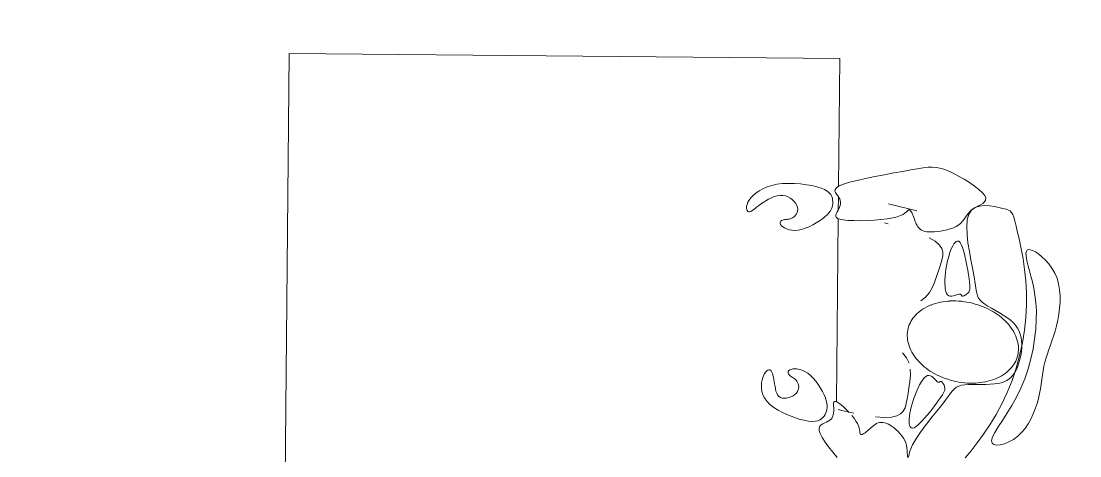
# Model space of a CAD drawing. Header units: inches. Extents: x -17070 to 527, y 504 to 2398.
# Drawn here: x -10483.156 to -10481.162, y 523.53 to 524.348 of the extents above; entities that cross this region are included whole.
import ezdxf

# ---------------------------------------------------------------- set-up
doc = ezdxf.new("R2010")
doc.units = ezdxf.units.IN
doc.linetypes.add('0', pattern=[0])
for name, color, linetype, lineweight in [('furniture', 42, 'Continuous', 9), ('muebles', 31, 'Continuous', 9), ('wall', 7, 'Continuous', 30)]:
    doc.layers.add(name, color=color, linetype=linetype, lineweight=lineweight)

# ---------------------------------------------------------------- blocks, each defined once
blk = doc.blocks.new('ot 1')
at = {"layer": 'muebles', "color": 0, "linetype": '0'}
for p, q in [((93.3291, -567.0406), (93.3391, -567.038)), ((93.3391, -567.038), (93.3497, -567.0357)), ((93.3497, -567.0357), (93.3608, -567.0338)), ((93.3608, -567.0338), (93.3723, -567.0324)), ((93.3723, -567.0324), (93.3839, -567.0317)), ((93.3839, -567.0317), (93.3955, -567.0318)), ((93.3955, -567.0318), (93.407, -567.0327)), ((93.407, -567.0327), (93.418, -567.0347)), ((93.418, -567.0347), (93.4286, -567.0378)), ((93.4286, -567.0378), (93.4384, -567.0422)), ((93.2707, -567.0591), (93.2786, -567.057)), ((93.2786, -567.057), (93.2864, -567.0546)), ((93.2864, -567.0546), (93.2944, -567.0519)), ((93.2944, -567.0519), (93.3025, -567.0491)), ((93.3025, -567.0491), (93.3109, -567.0462)), ((93.3109, -567.0462), (93.3198, -567.0434)), ((93.3198, -567.0434), (93.3291, -567.0406)), ((93.4384, -567.0422), (93.4473, -567.0475)), ((93.4473, -567.0475), (93.4555, -567.0536)), ((93.4555, -567.0536), (93.4626, -567.06)), ((93.1728, -567.0801), (93.1826, -567.0764)), ((93.1826, -567.0764), (93.1923, -567.0733)), ((93.1923, -567.0733), (93.202, -567.0708)), ((93.202, -567.0708), (93.2114, -567.0687)), ((93.2114, -567.0687), (93.2205, -567.0671)), ((93.2205, -567.0671), (93.2293, -567.0657)), ((93.2293, -567.0657), (93.238, -567.0645)), ((93.238, -567.0645), (93.2464, -567.0634)), ((93.2464, -567.0634), (93.2547, -567.0622)), ((93.2547, -567.0622), (93.2627, -567.0608)), ((93.2627, -567.0608), (93.2707, -567.0591)), ((93.3324, -567.077), (93.314, -567.0789)), ((93.35, -567.0761), (93.3324, -567.077)), ((93.3667, -567.0762), (93.35, -567.0761)), ((93.3822, -567.0772), (93.3667, -567.0762)), ((93.3964, -567.079), (93.3822, -567.0772)), ((93.4626, -567.06), (93.4688, -567.0666)), ((93.4688, -567.0666), (93.4739, -567.0731)), ((93.4739, -567.0731), (93.4778, -567.0791)), ((93.1376, -567.1017), (93.1455, -567.0952)), ((93.1455, -567.0952), (93.1541, -567.0895)), ((93.1541, -567.0895), (93.1633, -567.0844)), ((93.1633, -567.0844), (93.1728, -567.0801)), ((93.239, -567.0967), (93.2211, -567.1039)), ((93.2575, -567.0907), (93.239, -567.0967)), ((93.2763, -567.0857), (93.2575, -567.0907)), ((93.2953, -567.0818), (93.2763, -567.0857)), ((93.314, -567.0789), (93.2953, -567.0818)), ((93.3302, -567.0981), (93.3542, -567.0957)), ((93.3542, -567.0957), (93.3778, -567.0947)), ((93.3778, -567.0947), (93.401, -567.0951)), ((93.4095, -567.0813), (93.3964, -567.079)), ((93.401, -567.0951), (93.4233, -567.0967)), ((93.4214, -567.084), (93.4095, -567.0813)), ((93.4323, -567.0869), (93.4214, -567.084)), ((93.4233, -567.0967), (93.4447, -567.0991)), ((93.442, -567.0897), (93.4323, -567.0869)), ((93.4507, -567.0922), (93.442, -567.0897)), ((93.4583, -567.0943), (93.4507, -567.0922)), ((93.465, -567.0958), (93.4583, -567.0943)), ((93.4706, -567.0966), (93.465, -567.0958)), ((93.4751, -567.0967), (93.4706, -567.0966)), ((93.4786, -567.096), (93.4751, -567.0967)), ((93.4778, -567.0791), (93.4804, -567.0843)), ((93.4808, -567.0944), (93.4786, -567.096)), ((93.4804, -567.0843), (93.4818, -567.0887)), ((93.4819, -567.092), (93.4808, -567.0944)), ((93.4818, -567.0887), (93.4819, -567.092)), ((93.1197, -567.1256), (93.1246, -567.1171)), ((93.1246, -567.1171), (93.1306, -567.109)), ((93.1306, -567.109), (93.1376, -567.1017)), ((93.2041, -567.1121), (93.1881, -567.1209)), ((93.2211, -567.1039), (93.2041, -567.1121)), ((93.2355, -567.1208), (93.2586, -567.1133)), ((93.2508, -567.1157), (93.246, -567.1188)), ((93.2563, -567.1128), (93.2508, -567.1157)), ((93.2623, -567.1103), (93.2563, -567.1128)), ((93.2586, -567.1133), (93.2823, -567.107)), ((93.2688, -567.108), (93.2623, -567.1103)), ((93.2756, -567.1062), (93.2688, -567.108)), ((93.2827, -567.1047), (93.2756, -567.1062)), ((93.2823, -567.107), (93.3062, -567.1019)), ((93.2898, -567.1037), (93.2827, -567.1047)), ((93.2968, -567.1031), (93.2898, -567.1037)), ((93.3037, -567.103), (93.2968, -567.1031)), ((93.3103, -567.1034), (93.3037, -567.103)), ((93.3062, -567.1019), (93.3302, -567.0981)), ((93.3166, -567.1044), (93.3103, -567.1034)), ((93.3227, -567.106), (93.3166, -567.1044)), ((93.3285, -567.1083), (93.3227, -567.106)), ((93.334, -567.1113), (93.3285, -567.1083)), ((93.3393, -567.115), (93.334, -567.1113)), ((93.3444, -567.1196), (93.3393, -567.115)), ((93.4447, -567.0991), (93.4647, -567.1022)), ((93.4647, -567.1022), (93.4831, -567.1057)), ((93.4831, -567.1057), (93.4997, -567.1093)), ((93.4997, -567.1093), (93.5141, -567.1128)), ((93.5141, -567.1128), (93.5261, -567.1158)), ((93.5261, -567.1158), (93.5356, -567.1183)), ((93.1141, -567.1419), (93.1162, -567.134)), ((93.1162, -567.134), (93.1197, -567.1256)), ((93.1734, -567.1298), (93.1599, -567.1383)), ((93.1881, -567.1209), (93.1734, -567.1298)), ((93.1915, -567.1393), (93.213, -567.1295)), ((93.213, -567.1295), (93.2355, -567.1208)), ((93.2329, -567.1354), (93.231, -567.1409)), ((93.2353, -567.1306), (93.2329, -567.1354)), ((93.2383, -567.1262), (93.2353, -567.1306)), ((93.2418, -567.1223), (93.2383, -567.1262)), ((93.246, -567.1188), (93.2418, -567.1223)), ((93.3493, -567.1251), (93.3444, -567.1196)), ((93.354, -567.1315), (93.3493, -567.1251)), ((93.3584, -567.1385), (93.354, -567.1315)), ((93.5356, -567.1183), (93.5427, -567.1203)), ((93.5427, -567.1203), (93.548, -567.1223)), ((93.548, -567.1223), (93.5517, -567.1244)), ((93.5517, -567.1244), (93.5543, -567.1271)), ((93.5543, -567.1271), (93.5561, -567.1305)), ((93.5561, -567.1305), (93.5575, -567.1351)), ((93.5575, -567.1351), (93.559, -567.141)), ((93.1135, -567.1487), (93.1141, -567.1419)), ((93.1145, -567.154), (93.1135, -567.1487)), ((93.1174, -567.1573), (93.1145, -567.154)), ((93.1221, -567.1582), (93.1174, -567.1573)), ((93.1289, -567.1563), (93.1221, -567.1582)), ((93.1375, -567.152), (93.1289, -567.1563)), ((93.1479, -567.1459), (93.1375, -567.152)), ((93.1599, -567.1383), (93.1479, -567.1459)), ((93.1518, -567.1616), (93.171, -567.1501)), ((93.171, -567.1501), (93.1915, -567.1393)), ((93.2286, -567.154), (93.228, -567.1616)), ((93.2296, -567.1471), (93.2286, -567.154)), ((93.231, -567.1409), (93.2296, -567.1471)), ((93.3628, -567.1458), (93.3584, -567.1385)), ((93.3669, -567.1533), (93.3628, -567.1458)), ((93.3709, -567.1606), (93.3669, -567.1533)), ((93.559, -567.141), (93.5607, -567.1484)), ((93.5607, -567.1484), (93.5624, -567.157)), ((93.5624, -567.157), (93.5636, -567.1663)), ((93.1174, -567.1852), (93.1339, -567.1734)), ((93.1339, -567.1734), (93.1518, -567.1616)), ((93.2277, -567.1697), (93.2275, -567.1781)), ((93.228, -567.1616), (93.2277, -567.1697)), ((93.3748, -567.1674), (93.3709, -567.1606)), ((93.3785, -567.1735), (93.3748, -567.1674)), ((93.3822, -567.1785), (93.3785, -567.1735)), ((93.5639, -567.1757), (93.5629, -567.1848)), ((93.5636, -567.1663), (93.5639, -567.1757)), ((93.5681, -567.1791), (93.5711, -567.1757)), ((93.5711, -567.1757), (93.5744, -567.1736)), ((93.5744, -567.1736), (93.5783, -567.1733)), ((93.5783, -567.1733), (93.5829, -567.1753)), ((93.5829, -567.1753), (93.5882, -567.1798)), ((93.0894, -567.2074), (93.1026, -567.1967)), ((93.1026, -567.1967), (93.1174, -567.1852)), ((93.2273, -567.1949), (93.227, -567.2027)), ((93.2274, -567.1866), (93.2273, -567.1949)), ((93.2275, -567.1781), (93.2274, -567.1866)), ((93.3858, -567.1823), (93.3822, -567.1785)), ((93.3895, -567.1851), (93.3858, -567.1823)), ((93.3938, -567.1872), (93.3895, -567.1851)), ((93.3989, -567.1887), (93.3938, -567.1872)), ((93.405, -567.1899), (93.3989, -567.1887)), ((93.4126, -567.1911), (93.405, -567.1899)), ((93.4218, -567.1926), (93.4126, -567.1911)), ((93.433, -567.1946), (93.4218, -567.1926)), ((93.4464, -567.1973), (93.433, -567.1946)), ((93.4613, -567.2004), (93.4464, -567.1973)), ((93.5601, -567.193), (93.5551, -567.1999)), ((93.557, -567.198), (93.56, -567.1934)), ((93.56, -567.1934), (93.5627, -567.1884)), ((93.5629, -567.1848), (93.5601, -567.193)), ((93.5627, -567.1884), (93.5654, -567.1835)), ((93.5654, -567.1835), (93.5681, -567.1791)), ((93.5882, -567.1798), (93.5942, -567.1865)), ((93.5942, -567.1865), (93.6005, -567.1948)), ((93.6005, -567.1948), (93.6069, -567.2043)), ((93.2255, -567.216), (93.224, -567.221)), ((93.2264, -567.2098), (93.2255, -567.216)), ((93.227, -567.2027), (93.2264, -567.2098)), ((93.3933, -567.2149), (93.3936, -567.2137)), ((93.3934, -567.2159), (93.3933, -567.2149)), ((93.3937, -567.2166), (93.3934, -567.2159)), ((93.3936, -567.2137), (93.3941, -567.2123)), ((93.3943, -567.2171), (93.3937, -567.2166)), ((93.3941, -567.2123), (93.3949, -567.2108)), ((93.395, -567.2175), (93.3943, -567.2171)), ((93.3949, -567.2108), (93.3959, -567.2093)), ((93.3959, -567.2093), (93.3971, -567.2077)), ((93.3971, -567.2077), (93.3983, -567.2063)), ((93.3983, -567.2063), (93.3997, -567.205)), ((93.3997, -567.205), (93.4011, -567.2038)), ((93.4011, -567.2038), (93.4028, -567.203)), ((93.4028, -567.203), (93.4048, -567.2023)), ((93.4048, -567.2023), (93.4074, -567.2019)), ((93.4074, -567.2019), (93.4106, -567.2018)), ((93.4106, -567.2018), (93.4147, -567.202)), ((93.4147, -567.202), (93.4199, -567.2025)), ((93.4199, -567.2025), (93.4262, -567.2033)), ((93.4262, -567.2033), (93.4337, -567.2045)), ((93.4337, -567.2045), (93.4422, -567.2059)), ((93.4422, -567.2059), (93.4512, -567.2077)), ((93.4512, -567.2077), (93.4604, -567.2096)), ((93.4604, -567.2096), (93.4693, -567.2117)), ((93.4772, -567.2034), (93.4613, -567.2004)), ((93.4693, -567.2117), (93.4775, -567.2139)), ((93.4934, -567.2061), (93.4772, -567.2034)), ((93.4775, -567.2139), (93.4846, -567.2163)), ((93.4846, -567.2163), (93.4903, -567.2187)), ((93.5092, -567.208), (93.4934, -567.2061)), ((93.5239, -567.2087), (93.5092, -567.208)), ((93.5369, -567.2078), (93.5239, -567.2087)), ((93.5307, -567.22), (93.5343, -567.2167)), ((93.5343, -567.2167), (93.5382, -567.2137)), ((93.5474, -567.205), (93.5369, -567.2078)), ((93.5382, -567.2137), (93.5421, -567.211)), ((93.5421, -567.211), (93.5461, -567.2082)), ((93.5461, -567.2082), (93.55, -567.2053)), ((93.5551, -567.1999), (93.5474, -567.205)), ((93.55, -567.2053), (93.5536, -567.2019)), ((93.5536, -567.2019), (93.557, -567.198)), ((93.6069, -567.2043), (93.6131, -567.2146)), ((93.6131, -567.2146), (93.619, -567.225)), ((93.2103, -567.2364), (93.2041, -567.241)), ((93.2152, -567.2326), (93.2103, -567.2364)), ((93.219, -567.2289), (93.2152, -567.2326)), ((93.2219, -567.2252), (93.219, -567.2289)), ((93.224, -567.221), (93.2219, -567.2252)), ((93.3931, -567.2386), (93.3932, -567.2356)), ((93.3932, -567.2356), (93.3937, -567.2326)), ((93.3937, -567.2326), (93.3946, -567.2296)), ((93.3946, -567.2296), (93.3956, -567.2267)), ((93.3958, -567.218), (93.395, -567.2175)), ((93.3956, -567.2267), (93.3965, -567.2242)), ((93.3965, -567.2185), (93.3958, -567.218)), ((93.397, -567.2193), (93.3965, -567.2185)), ((93.3965, -567.2242), (93.3971, -567.2221)), ((93.3972, -567.2205), (93.397, -567.2193)), ((93.3971, -567.2221), (93.3972, -567.2205)), ((93.4834, -567.2368), (93.4786, -567.2387)), ((93.4877, -567.2348), (93.4834, -567.2368)), ((93.4914, -567.2326), (93.4877, -567.2348)), ((93.4903, -567.2187), (93.4941, -567.221)), ((93.4943, -567.2304), (93.4914, -567.2326)), ((93.4941, -567.221), (93.4963, -567.2234)), ((93.4962, -567.2281), (93.4943, -567.2304)), ((93.4969, -567.2258), (93.4962, -567.2281)), ((93.4963, -567.2234), (93.4969, -567.2258)), ((93.5196, -567.2396), (93.5218, -567.2339)), ((93.5218, -567.2339), (93.5244, -567.2286)), ((93.5244, -567.2286), (93.5273, -567.2239)), ((93.5273, -567.2239), (93.5307, -567.22)), ((93.619, -567.225), (93.6242, -567.2352)), ((93.6242, -567.2352), (93.6285, -567.2445)), ((93.1874, -567.2533), (93.1767, -567.2618)), ((93.1965, -567.2465), (93.1874, -567.2533)), ((93.2041, -567.241), (93.1965, -567.2465)), ((93.2027, -567.2544), (93.1975, -567.258)), ((93.2071, -567.2516), (93.2027, -567.2544)), ((93.2107, -567.2496), (93.2071, -567.2516)), ((93.2136, -567.2482), (93.2107, -567.2496)), ((93.2161, -567.2474), (93.2136, -567.2482)), ((93.2182, -567.2471), (93.2161, -567.2474)), ((93.22, -567.2471), (93.2182, -567.2471)), ((93.2218, -567.2475), (93.22, -567.2471)), ((93.2236, -567.248), (93.2218, -567.2475)), ((93.2254, -567.2487), (93.2236, -567.248)), ((93.2271, -567.2496), (93.2254, -567.2487)), ((93.2287, -567.2505), (93.2271, -567.2496)), ((93.2301, -567.2515), (93.2287, -567.2505)), ((93.2312, -567.2525), (93.2301, -567.2515)), ((93.2308, -567.2581), (93.2312, -567.2573)), ((93.232, -567.2535), (93.2312, -567.2525)), ((93.2312, -567.2573), (93.2317, -567.2566)), ((93.2317, -567.2566), (93.2321, -567.2559)), ((93.2324, -567.2544), (93.232, -567.2535)), ((93.2321, -567.2559), (93.2324, -567.2551)), ((93.2324, -567.2551), (93.2324, -567.2544)), ((93.3939, -567.2413), (93.3931, -567.2386)), ((93.3955, -567.2437), (93.3939, -567.2413)), ((93.3982, -567.2455), (93.3955, -567.2437)), ((93.402, -567.247), (93.3982, -567.2455)), ((93.4065, -567.248), (93.402, -567.247)), ((93.4118, -567.2486), (93.4065, -567.248)), ((93.4176, -567.2489), (93.4118, -567.2486)), ((93.4238, -567.2488), (93.4176, -567.2489)), ((93.4303, -567.2485), (93.4238, -567.2488)), ((93.4368, -567.2479), (93.4303, -567.2485)), ((93.4433, -567.2471), (93.4368, -567.2479)), ((93.4498, -567.2462), (93.4433, -567.2471)), ((93.456, -567.245), (93.4498, -567.2462)), ((93.4518, -567.2576), (93.4605, -567.2549)), ((93.4621, -567.2436), (93.456, -567.245)), ((93.4605, -567.2549), (93.4685, -567.2533)), ((93.4679, -567.2421), (93.4621, -567.2436)), ((93.4734, -567.2405), (93.4679, -567.2421)), ((93.4685, -567.2533), (93.4759, -567.2533)), ((93.4786, -567.2387), (93.4734, -567.2405)), ((93.4759, -567.2533), (93.4828, -567.2554)), ((93.4828, -567.2554), (93.4895, -567.2601)), ((93.515, -567.258), (93.5162, -567.2519)), ((93.5162, -567.2519), (93.5177, -567.2457)), ((93.5177, -567.2457), (93.5196, -567.2396)), ((93.6285, -567.2445), (93.6317, -567.2528)), ((93.6317, -567.2528), (93.6339, -567.2602)), ((93.1648, -567.2713), (93.152, -567.2812)), ((93.1767, -567.2618), (93.1648, -567.2713)), ((93.1771, -567.2732), (93.1698, -567.279)), ((93.1843, -567.2676), (93.1771, -567.2732)), ((93.1913, -567.2624), (93.1843, -567.2676)), ((93.1975, -567.258), (93.1913, -567.2624)), ((93.2307, -567.2591), (93.2308, -567.2581)), ((93.231, -567.2602), (93.2307, -567.2591)), ((93.2319, -567.2615), (93.231, -567.2602)), ((93.2334, -567.2632), (93.2319, -567.2615)), ((93.2354, -567.265), (93.2334, -567.2632)), ((93.2375, -567.2671), (93.2354, -567.265)), ((93.2397, -567.2694), (93.2375, -567.2671)), ((93.2415, -567.2719), (93.2397, -567.2694)), ((93.2429, -567.2745), (93.2415, -567.2719)), ((93.2435, -567.2772), (93.2429, -567.2745)), ((93.2431, -567.2801), (93.2435, -567.2772)), ((93.3995, -567.278), (93.4097, -567.2724)), ((93.4097, -567.2724), (93.4206, -567.2679)), ((93.4206, -567.2679), (93.4316, -567.2642)), ((93.4316, -567.2642), (93.4421, -567.2608)), ((93.4421, -567.2608), (93.4518, -567.2576)), ((93.4895, -567.2601), (93.496, -567.2679)), ((93.496, -567.2679), (93.5025, -567.2793)), ((93.5134, -567.2748), (93.5136, -567.2696)), ((93.5135, -567.2794), (93.5134, -567.2748)), ((93.5136, -567.2696), (93.5142, -567.264)), ((93.5142, -567.264), (93.515, -567.258)), ((93.6339, -567.2602), (93.6351, -567.2674)), ((93.6354, -567.2747), (93.635, -567.2826)), ((93.6351, -567.2674), (93.6354, -567.2747)), ((93.1388, -567.2909), (93.1255, -567.2997)), ((93.152, -567.2812), (93.1388, -567.2909)), ((93.1512, -567.2959), (93.1472, -567.3006)), ((93.1565, -567.2906), (93.1512, -567.2959)), ((93.1628, -567.2849), (93.1565, -567.2906)), ((93.1698, -567.279), (93.1628, -567.2849)), ((93.2201, -567.2975), (93.2257, -567.2947)), ((93.2257, -567.2947), (93.2308, -567.2919)), ((93.2308, -567.2919), (93.2352, -567.2889)), ((93.2352, -567.2889), (93.2388, -567.286)), ((93.2388, -567.286), (93.2415, -567.283)), ((93.2415, -567.283), (93.2431, -567.2801)), ((93.3837, -567.294), (93.3907, -567.2851)), ((93.3907, -567.2851), (93.3995, -567.278)), ((93.5138, -567.2836), (93.5135, -567.2794)), ((93.5145, -567.2874), (93.5138, -567.2836)), ((93.5155, -567.2907), (93.5145, -567.2874)), ((93.5169, -567.2937), (93.5155, -567.2907)), ((93.5185, -567.2963), (93.5169, -567.2937)), ((93.5206, -567.2986), (93.5185, -567.2963)), ((93.6338, -567.2916), (93.632, -567.3023)), ((93.635, -567.2826), (93.6338, -567.2916)), ((93.0927, -567.3164), (93.0879, -567.3156)), ((93.1008, -567.312), (93.0901, -567.3143)), ((93.0974, -567.317), (93.0927, -567.3164)), ((93.1021, -567.3173), (93.0974, -567.317)), ((93.1127, -567.307), (93.1008, -567.312)), ((93.1255, -567.2997), (93.1127, -567.307)), ((93.1449, -567.3045), (93.144, -567.3076)), ((93.144, -567.3076), (93.1446, -567.31)), ((93.1446, -567.31), (93.1463, -567.3118)), ((93.1472, -567.3006), (93.1449, -567.3045)), ((93.1463, -567.3118), (93.149, -567.3129)), ((93.149, -567.3129), (93.1525, -567.3136)), ((93.1525, -567.3136), (93.1568, -567.3138)), ((93.1568, -567.3138), (93.1616, -567.3137)), ((93.1616, -567.3137), (93.1667, -567.3132)), ((93.1667, -567.3132), (93.1721, -567.3125)), ((93.1721, -567.3125), (93.1778, -567.3115)), ((93.1778, -567.3115), (93.1837, -567.3102)), ((93.1837, -567.3102), (93.1897, -567.3086)), ((93.1897, -567.3086), (93.1958, -567.3068)), ((93.1958, -567.3068), (93.202, -567.3048)), ((93.2092, -567.3164), (93.1992, -567.3179)), ((93.202, -567.3048), (93.2081, -567.3026)), ((93.2081, -567.3026), (93.2142, -567.3001)), ((93.2201, -567.3147), (93.2092, -567.3164)), ((93.2142, -567.3001), (93.2201, -567.2975)), ((93.2317, -567.3131), (93.2201, -567.3147)), ((93.2434, -567.3122), (93.2317, -567.3131)), ((93.255, -567.3126), (93.2434, -567.3122)), ((93.2764, -567.3196), (93.2661, -567.3149)), ((93.5229, -567.3006), (93.5206, -567.2986)), ((93.5255, -567.3023), (93.5229, -567.3006)), ((93.5284, -567.3038), (93.5255, -567.3023)), ((93.5314, -567.3051), (93.5284, -567.3038)), ((93.5344, -567.3063), (93.5314, -567.3051)), ((93.5375, -567.3075), (93.5344, -567.3063)), ((93.5405, -567.3086), (93.5375, -567.3075)), ((93.5433, -567.3096), (93.5405, -567.3086)), ((93.546, -567.3108), (93.5433, -567.3096)), ((93.5484, -567.3119), (93.546, -567.3108)), ((93.5505, -567.3131), (93.5484, -567.3119)), ((93.5523, -567.3143), (93.5505, -567.3131)), ((93.5536, -567.3154), (93.5523, -567.3143)), ((93.5529, -567.3029), (93.5657, -567.3564)), ((93.5545, -567.3166), (93.5536, -567.3154)), ((93.5548, -567.3177), (93.5545, -567.3166)), ((93.6297, -567.3149), (93.6269, -567.3299)), ((93.632, -567.3023), (93.6297, -567.3149)), ((93.1068, -567.3178), (93.1021, -567.3173)), ((93.1114, -567.3186), (93.1068, -567.3178)), ((93.116, -567.3199), (93.1114, -567.3186)), ((93.1206, -567.3217), (93.116, -567.3199)), ((93.125, -567.3242), (93.1206, -567.3217)), ((93.1293, -567.3271), (93.125, -567.3242)), ((93.1334, -567.3304), (93.1293, -567.3271)), ((93.1372, -567.334), (93.1334, -567.3304)), ((93.1408, -567.3378), (93.1372, -567.334)), ((93.1705, -567.33), (93.1666, -567.3372)), ((93.1757, -567.325), (93.1705, -567.33)), ((93.1823, -567.3217), (93.1757, -567.325)), ((93.1902, -567.3195), (93.1823, -567.3217)), ((93.1992, -567.3179), (93.1902, -567.3195)), ((93.2854, -567.3274), (93.2764, -567.3196)), ((93.5413, -567.3401), (93.5436, -567.3336)), ((93.5436, -567.3336), (93.5459, -567.3288)), ((93.5459, -567.3288), (93.5482, -567.3253)), ((93.5482, -567.3253), (93.5503, -567.3228)), ((93.5503, -567.3228), (93.5522, -567.321)), ((93.5522, -567.321), (93.5536, -567.3198)), ((93.5536, -567.3198), (93.5545, -567.3188)), ((93.5545, -567.3188), (93.5548, -567.3177)), ((93.6269, -567.3299), (93.6238, -567.3467)), ((93.144, -567.3417), (93.1408, -567.3378)), ((93.1468, -567.3455), (93.144, -567.3417)), ((93.1491, -567.3492), (93.1468, -567.3455)), ((93.151, -567.3529), (93.1491, -567.3492)), ((93.1525, -567.3564), (93.151, -567.3529)), ((93.1535, -567.3598), (93.1525, -567.3564)), ((93.1644, -567.3471), (93.1637, -567.3603)), ((93.1666, -567.3372), (93.1644, -567.3471)), ((93.5281, -567.3569), (93.5296, -567.3637)), ((93.5373, -567.3586), (93.5392, -567.3483)), ((93.5392, -567.3483), (93.5413, -567.3401)), ((93.6238, -567.3467), (93.6203, -567.3645)), ((93.1504, -567.3778), (93.152, -567.3751)), ((93.152, -567.3751), (93.1532, -567.3723)), ((93.1532, -567.3723), (93.1539, -567.3693)), ((93.1541, -567.3631), (93.1535, -567.3598)), ((93.1539, -567.3693), (93.1542, -567.3663)), ((93.1542, -567.3663), (93.1541, -567.3631)), ((93.1637, -567.3603), (93.1648, -567.377)), ((93.5347, -567.3832), (93.5358, -567.3704)), ((93.5358, -567.3704), (93.5373, -567.3586)), ((93.6203, -567.3645), (93.6167, -567.3825)), ((93.133, -567.3987), (93.1343, -567.3967)), ((93.1343, -567.3967), (93.136, -567.3946)), ((93.136, -567.3946), (93.1378, -567.3924)), ((93.1378, -567.3924), (93.1399, -567.3901)), ((93.1399, -567.3901), (93.1421, -567.3878)), ((93.1421, -567.3878), (93.1443, -567.3854)), ((93.1443, -567.3854), (93.1465, -567.383)), ((93.1465, -567.383), (93.1485, -567.3804)), ((93.1485, -567.3804), (93.1504, -567.3778)), ((93.5334, -567.4094), (93.5339, -567.3964)), ((93.5339, -567.3964), (93.5347, -567.3832)), ((93.6167, -567.3825), (93.613, -567.4)), ((93.1311, -567.4036), (93.1313, -567.4022)), ((93.1313, -567.4048), (93.1311, -567.4036)), ((93.1313, -567.4022), (93.132, -567.4006)), ((93.132, -567.4056), (93.1313, -567.4048)), ((93.132, -567.4006), (93.133, -567.3987)), ((93.1333, -567.4061), (93.132, -567.4056)), ((93.1351, -567.4064), (93.1333, -567.4061)), ((93.1374, -567.4067), (93.1351, -567.4064)), ((93.1402, -567.4072), (93.1374, -567.4067)), ((93.1436, -567.4079), (93.1402, -567.4072)), ((93.1474, -567.4092), (93.1436, -567.4079)), ((93.1517, -567.4111), (93.1474, -567.4092)), ((93.1564, -567.4139), (93.1517, -567.4111)), ((93.1616, -567.4176), (93.1564, -567.4139)), ((93.5334, -567.4216), (93.5334, -567.4094)), ((93.6092, -567.4162), (93.6054, -567.4304)), ((93.613, -567.4), (93.6092, -567.4162)), ((93.1669, -567.422), (93.1616, -567.4176)), ((93.1712, -567.4182), (93.176, -567.441)), ((93.1775, -567.4321), (93.1723, -567.4269)), ((93.1823, -567.4373), (93.1775, -567.4321)), ((93.5337, -567.4325), (93.5334, -567.4216)), ((93.5345, -567.4413), (93.5337, -567.4325)), ((93.6054, -567.4304), (93.6018, -567.4418)), ((93.0875, -567.4489), (93.0973, -567.4572)), ((93.1679, -567.4569), (93.171, -567.4563)), ((93.171, -567.4563), (93.1743, -567.456)), ((93.1743, -567.456), (93.1776, -567.4559)), ((93.176, -567.441), (93.1777, -567.4478)), ((93.1776, -567.4559), (93.181, -567.4561)), ((93.181, -567.4561), (93.1843, -567.4563)), ((93.1864, -567.4422), (93.1823, -567.4373)), ((93.1843, -567.4563), (93.1872, -567.4564)), ((93.1897, -567.4465), (93.1864, -567.4422)), ((93.1872, -567.4564), (93.1897, -567.4563)), ((93.1919, -567.4502), (93.1897, -567.4465)), ((93.1897, -567.4563), (93.1916, -567.4557)), ((93.1916, -567.4557), (93.1928, -567.4546)), ((93.1929, -567.4528), (93.1919, -567.4502)), ((93.1928, -567.4546), (93.1929, -567.4528)), ((93.5357, -567.4478), (93.5345, -567.4413)), ((93.5374, -567.4521), (93.5357, -567.4478)), ((93.5393, -567.4546), (93.5374, -567.4521)), ((93.5416, -567.4556), (93.5393, -567.4546)), ((93.5441, -567.4554), (93.5416, -567.4556)), ((93.5468, -567.4543), (93.5441, -567.4554)), ((93.5496, -567.4528), (93.5468, -567.4543)), ((93.5525, -567.4512), (93.5496, -567.4528)), ((93.5555, -567.4497), (93.5525, -567.4512)), ((93.5586, -567.4485), (93.5555, -567.4497)), ((93.5616, -567.4476), (93.5586, -567.4485)), ((93.5647, -567.4471), (93.5616, -567.4476)), ((93.5678, -567.447), (93.5647, -567.4471)), ((93.5709, -567.4475), (93.5678, -567.447)), ((93.5739, -567.4485), (93.5709, -567.4475)), ((93.5769, -567.4501), (93.5739, -567.4485)), ((93.5799, -567.4522), (93.5769, -567.4501)), ((93.5828, -567.4546), (93.5799, -567.4522)), ((93.5858, -567.4565), (93.5828, -567.4546)), ((93.5888, -567.4575), (93.5858, -567.4565)), ((93.595, -567.4547), (93.5918, -567.4571)), ((93.5983, -567.4497), (93.595, -567.4547)), ((93.6018, -567.4418), (93.5983, -567.4497)), ((93.0973, -567.4572), (93.1071, -567.4649)), ((93.1071, -567.4649), (93.1164, -567.4716)), ((93.1164, -567.4716), (93.1249, -567.4771)), ((93.1485, -567.4794), (93.1506, -567.4763)), ((93.1506, -567.4763), (93.1522, -567.4728)), ((93.1522, -567.4728), (93.1538, -567.4693)), ((93.1538, -567.4693), (93.1554, -567.466)), ((93.1554, -567.466), (93.1574, -567.4632)), ((93.1574, -567.4632), (93.1596, -567.4609)), ((93.1596, -567.4609), (93.1622, -567.4591)), ((93.1624, -567.4761), (93.1599, -567.4787)), ((93.1622, -567.4591), (93.1649, -567.4578)), ((93.1652, -567.4741), (93.1624, -567.4761)), ((93.1649, -567.4578), (93.1679, -567.4569)), ((93.1681, -567.4723), (93.1652, -567.4741)), ((93.1711, -567.4709), (93.1681, -567.4723)), ((93.1743, -567.4697), (93.1711, -567.4709)), ((93.1776, -567.4688), (93.1743, -567.4697)), ((93.1812, -567.4684), (93.1776, -567.4688)), ((93.1851, -567.4684), (93.1812, -567.4684)), ((93.1893, -567.4689), (93.1851, -567.4684)), ((93.1941, -567.4701), (93.1893, -567.4689)), ((93.1994, -567.472), (93.1941, -567.4701)), ((93.2052, -567.4745), (93.1994, -567.472)), ((93.2114, -567.4777), (93.2052, -567.4745)), ((93.5364, -567.4802), (93.5404, -567.4753)), ((93.5404, -567.4753), (93.5443, -567.4712)), ((93.5443, -567.4712), (93.548, -567.4681)), ((93.548, -567.4681), (93.5515, -567.4656)), ((93.5515, -567.4656), (93.555, -567.4638)), ((93.555, -567.4638), (93.5584, -567.4626)), ((93.5584, -567.4626), (93.5618, -567.4619)), ((93.5618, -567.4619), (93.5651, -567.4616)), ((93.5651, -567.4616), (93.5684, -567.4615)), ((93.5684, -567.4615), (93.5718, -567.4617)), ((93.5718, -567.4617), (93.5752, -567.4623)), ((93.5752, -567.4623), (93.5786, -567.4635)), ((93.5786, -567.4635), (93.582, -567.4653)), ((93.582, -567.4653), (93.5852, -567.4681)), ((93.5852, -567.4681), (93.5883, -567.472)), ((93.5883, -567.472), (93.5912, -567.4771)), ((93.5918, -567.4571), (93.5888, -567.4575)), ((93.1249, -567.4771), (93.1321, -567.481)), ((93.1321, -567.481), (93.138, -567.4828)), ((93.138, -567.4828), (93.1425, -567.483)), ((93.1425, -567.483), (93.1459, -567.4817)), ((93.1459, -567.4817), (93.1485, -567.4794)), ((93.1552, -567.4907), (93.1549, -567.4966)), ((93.1562, -567.4858), (93.1552, -567.4907)), ((93.1578, -567.4819), (93.1562, -567.4858)), ((93.1599, -567.4787), (93.1578, -567.4819)), ((93.2178, -567.4815), (93.2114, -567.4777)), ((93.2242, -567.4857), (93.2178, -567.4815)), ((93.2304, -567.4904), (93.2242, -567.4857)), ((93.2361, -567.4953), (93.2304, -567.4904)), ((93.2412, -567.5004), (93.2361, -567.4953)), ((93.5245, -567.4988), (93.5283, -567.4921)), ((93.5283, -567.4921), (93.5323, -567.4859)), ((93.5323, -567.4859), (93.5364, -567.4802)), ((93.5912, -567.4771), (93.5939, -567.4837)), ((93.5939, -567.4837), (93.5964, -567.4918)), ((93.5964, -567.4918), (93.5985, -567.5012)), ((93.1549, -567.4966), (93.1555, -567.5036)), ((93.1555, -567.5036), (93.1569, -567.512)), ((93.1569, -567.512), (93.1592, -567.5212)), ((93.2455, -567.5057), (93.2412, -567.5004)), ((93.2488, -567.511), (93.2455, -567.5057)), ((93.2511, -567.5162), (93.2488, -567.511)), ((93.2526, -567.5212), (93.2511, -567.5162)), ((93.516, -567.5196), (93.5182, -567.5127)), ((93.5182, -567.5127), (93.5211, -567.5057)), ((93.5211, -567.5057), (93.5245, -567.4988)), ((93.5985, -567.5012), (93.6002, -567.5115)), ((93.6002, -567.5115), (93.6015, -567.5225)), ((93.1592, -567.5212), (93.1623, -567.5311)), ((93.1623, -567.5311), (93.1661, -567.5412)), ((93.2009, -567.5367), (93.2029, -567.5327)), ((93.2029, -567.5327), (93.2053, -567.5293)), ((93.2053, -567.5293), (93.2079, -567.5265)), ((93.2079, -567.5265), (93.2108, -567.5244)), ((93.2108, -567.5244), (93.2138, -567.5231)), ((93.2138, -567.5231), (93.2168, -567.5225)), ((93.2168, -567.5225), (93.2198, -567.5224)), ((93.2198, -567.5224), (93.2227, -567.5228)), ((93.2227, -567.5228), (93.2255, -567.5236)), ((93.2255, -567.5236), (93.228, -567.5246)), ((93.228, -567.5246), (93.2302, -567.5259)), ((93.2302, -567.5259), (93.232, -567.5272)), ((93.232, -567.5272), (93.2334, -567.5286)), ((93.2334, -567.5286), (93.2347, -567.5301)), ((93.2347, -567.5301), (93.2357, -567.5316)), ((93.2357, -567.5316), (93.2367, -567.5331)), ((93.2367, -567.5331), (93.2376, -567.5347)), ((93.2376, -567.5347), (93.2386, -567.5362)), ((93.2386, -567.5362), (93.2397, -567.5377)), ((93.2524, -567.5372), (93.2532, -567.534)), ((93.2534, -567.5259), (93.2526, -567.5212)), ((93.2532, -567.534), (93.2536, -567.5302)), ((93.2536, -567.5302), (93.2534, -567.5259)), ((93.514, -567.5324), (93.5145, -567.5262)), ((93.5142, -567.5381), (93.514, -567.5324)), ((93.5145, -567.5262), (93.516, -567.5196)), ((93.5387, -567.5352), (93.5373, -567.5373)), ((93.5404, -567.5331), (93.5387, -567.5352)), ((93.5425, -567.5312), (93.5404, -567.5331)), ((93.545, -567.5296), (93.5425, -567.5312)), ((93.5477, -567.5283), (93.545, -567.5296)), ((93.5507, -567.5275), (93.5477, -567.5283)), ((93.5539, -567.5272), (93.5507, -567.5275)), ((93.5574, -567.5278), (93.5539, -567.5272)), ((93.5611, -567.5291), (93.5574, -567.5278)), ((93.5648, -567.5312), (93.5611, -567.5291)), ((93.5684, -567.5339), (93.5648, -567.5312)), ((93.5717, -567.5373), (93.5684, -567.5339)), ((93.6015, -567.5225), (93.6022, -567.5339)), ((93.6022, -567.5339), (93.6023, -567.5453)), ((93.1661, -567.5412), (93.1705, -567.5511)), ((93.1705, -567.5511), (93.1753, -567.5605)), ((93.198, -567.5494), (93.1983, -567.5452)), ((93.1983, -567.5533), (93.198, -567.5494)), ((93.1983, -567.5452), (93.1993, -567.5409)), ((93.1995, -567.5567), (93.1983, -567.5533)), ((93.1993, -567.5409), (93.2009, -567.5367)), ((93.2397, -567.5377), (93.241, -567.5392)), ((93.241, -567.5392), (93.2424, -567.5404)), ((93.2424, -567.5404), (93.244, -567.5415)), ((93.244, -567.5415), (93.2455, -567.5422)), ((93.2455, -567.5422), (93.2471, -567.5425)), ((93.2471, -567.5425), (93.2486, -567.5422)), ((93.2486, -567.5422), (93.2501, -567.5413)), ((93.2501, -567.5413), (93.2514, -567.5396)), ((93.2514, -567.5396), (93.2524, -567.5372)), ((93.5152, -567.5433), (93.5142, -567.5381)), ((93.5166, -567.5478), (93.5152, -567.5433)), ((93.5184, -567.5517), (93.5166, -567.5478)), ((93.5204, -567.555), (93.5184, -567.5517)), ((93.5226, -567.5575), (93.5204, -567.555)), ((93.533, -567.5558), (93.5321, -567.5575)), ((93.5337, -567.554), (93.533, -567.5558)), ((93.5342, -567.5522), (93.5337, -567.554)), ((93.5345, -567.5503), (93.5342, -567.5522)), ((93.5346, -567.5485), (93.5345, -567.5503)), ((93.5348, -567.5467), (93.5346, -567.5485)), ((93.5349, -567.5449), (93.5348, -567.5467)), ((93.5352, -567.5431), (93.5349, -567.5449)), ((93.5356, -567.5412), (93.5352, -567.5431)), ((93.5363, -567.5393), (93.5356, -567.5412)), ((93.5373, -567.5373), (93.5363, -567.5393)), ((93.5747, -567.5412), (93.5717, -567.5373)), ((93.5771, -567.5456), (93.5747, -567.5412)), ((93.5788, -567.5503), (93.5771, -567.5456)), ((93.5797, -567.5554), (93.5788, -567.5503)), ((93.5796, -567.5607), (93.5797, -567.5554)), ((93.6023, -567.5453), (93.6017, -567.5564)), ((93.1753, -567.5605), (93.1806, -567.5691)), ((93.1806, -567.5691), (93.1863, -567.5764)), ((93.2015, -567.5596), (93.1995, -567.5567)), ((93.2043, -567.5619), (93.2015, -567.5596)), ((93.2077, -567.5637), (93.2043, -567.5619)), ((93.2115, -567.5651), (93.2077, -567.5637)), ((93.2158, -567.5662), (93.2115, -567.5651)), ((93.2202, -567.567), (93.2158, -567.5662)), ((93.2247, -567.5678), (93.2202, -567.567)), ((93.2292, -567.5685), (93.2247, -567.5678)), ((93.2334, -567.5693), (93.2292, -567.5685)), ((93.2374, -567.5701), (93.2334, -567.5693)), ((93.241, -567.571), (93.2374, -567.5701)), ((93.2443, -567.572), (93.241, -567.571)), ((93.247, -567.5731), (93.2443, -567.572)), ((93.2491, -567.5743), (93.247, -567.5731)), ((93.2506, -567.5757), (93.2491, -567.5743)), ((93.2514, -567.5773), (93.2506, -567.5757)), ((93.5246, -567.5592), (93.5226, -567.5575)), ((93.5265, -567.56), (93.5246, -567.5592)), ((93.5282, -567.5602), (93.5265, -567.56)), ((93.5297, -567.5598), (93.5282, -567.5602)), ((93.531, -567.5588), (93.5297, -567.5598)), ((93.5321, -567.5575), (93.531, -567.5588)), ((93.5748, -567.5772), (93.5771, -567.5717)), ((93.5771, -567.5717), (93.5787, -567.5662)), ((93.5787, -567.5662), (93.5796, -567.5607)), ((93.6004, -567.567), (93.5982, -567.5767)), ((93.6017, -567.5564), (93.6004, -567.567)), ((93.1863, -567.5764), (93.1922, -567.5822)), ((93.1922, -567.5822), (93.1982, -567.5865)), ((93.1982, -567.5865), (93.2043, -567.5896)), ((93.2043, -567.5896), (93.2103, -567.5916)), ((93.2103, -567.5916), (93.2163, -567.5925)), ((93.2163, -567.5925), (93.222, -567.5927)), ((93.222, -567.5927), (93.2274, -567.5923)), ((93.2274, -567.5923), (93.2324, -567.5913)), ((93.2324, -567.5913), (93.2369, -567.59)), ((93.2369, -567.59), (93.2409, -567.5885)), ((93.2409, -567.5885), (93.2443, -567.5867)), ((93.2443, -567.5867), (93.2471, -567.5848)), ((93.2471, -567.5848), (93.2492, -567.5829)), ((93.2492, -567.5829), (93.2507, -567.581)), ((93.2507, -567.581), (93.2514, -567.5791)), ((93.2514, -567.5791), (93.2514, -567.5773)), ((93.5628, -567.5972), (93.566, -567.5926)), ((93.566, -567.5926), (93.5692, -567.5878)), ((93.5692, -567.5878), (93.5722, -567.5826)), ((93.5722, -567.5826), (93.5748, -567.5772)), ((93.5918, -567.5933), (93.5879, -567.6003)), ((93.5953, -567.5855), (93.5918, -567.5933)), ((93.5982, -567.5767), (93.5953, -567.5855)), ((93.548, -567.6178), (93.5487, -567.6158)), ((93.5487, -567.6158), (93.55, -567.6135)), ((93.55, -567.6135), (93.5518, -567.611)), ((93.5518, -567.611), (93.5541, -567.6081)), ((93.5541, -567.6081), (93.5568, -567.6049)), ((93.5568, -567.6049), (93.5597, -567.6012)), ((93.5597, -567.6012), (93.5628, -567.5972)), ((93.5747, -567.6157), (93.5703, -567.6189)), ((93.5792, -567.6115), (93.5747, -567.6157)), ((93.5836, -567.6063), (93.5792, -567.6115)), ((93.5879, -567.6003), (93.5836, -567.6063)), ((93.548, -567.6195), (93.548, -567.6178)), ((93.5488, -567.6211), (93.548, -567.6195)), ((93.5503, -567.6224), (93.5488, -567.6211)), ((93.5524, -567.6233), (93.5503, -567.6224)), ((93.5552, -567.6237), (93.5524, -567.6233)), ((93.5584, -567.6236), (93.5552, -567.6237)), ((93.562, -567.6228), (93.5584, -567.6236)), ((93.566, -567.6213), (93.562, -567.6228)), ((93.5703, -567.6189), (93.566, -567.6213))]:
    blk.add_line(p, q, dxfattribs=at)
at = {"layer": 'muebles', "color": 0, "extrusion": (7.65098e-18, 1.22225e-16, -1)}
for p, q in [((93.5369, -567.4509), (93.1922, -567.4509)), ((93.5781, -567.4509), (93.553, -567.4509)), ((93.8382, -567.4509), (93.5975, -567.4509)), ((93.8382, -568.4878), (93.8382, -567.4509)), ((92.9545, -568.4878), (93.8382, -568.4878))]:
    blk.add_line(p, q, dxfattribs=at)
at = {"layer": 'muebles', "color": 0}
for centre, radius, start, end in [((93.2948, -567.1633), 0.0541, 103.44, 133.7798), ((93.2948, -567.1633), 0.0541, 73.1001, 103.44), ((93.2863, -567.1911), 0.0831, 48.7274, 73.1001), ((93.3148, -567.1842), 0.0831, 133.7798, 158.1525), ((93.2676, -567.2124), 0.1114, 29.7781, 48.7274), ((93.3412, -567.1948), 0.1114, 158.1525, 177.1018), ((93.2345, -567.2313), 0.1496, 13.44, 29.7781), ((93.3792, -567.1967), 0.1496, 177.1018, 193.44), ((93.2345, -567.2313), 0.1496, 357.1018, 13.44), ((93.3792, -567.1967), 0.1496, 193.44, 209.7781), ((93.2726, -567.2332), 0.1114, 338.1525, 357.1018), ((93.3461, -567.2157), 0.1114, 209.7781, 228.7274), ((93.2989, -567.2438), 0.0831, 313.7798, 338.1525), ((93.3274, -567.237), 0.0831, 228.7274, 253.1001), ((93.319, -567.2647), 0.0541, 253.1001, 283.44), ((93.319, -567.2647), 0.0541, 283.44, 313.7798)]:
    blk.add_arc(centre, radius, start, end, dxfattribs=at)
blk = doc.blocks.new('A$C4AE13D6C')
at = {"layer": 'furniture', "color": 0, "lineweight": 18}
blk.add_circle((0, -1.8), 1.8, dxfattribs=at)
at = {"layer": 'furniture', "color": 0, "lineweight": 18, "xscale": -1, "rotation": 269.4651810287768}
blk.add_blockref('ot 1', (566.9798, -99.8324, 0.2812), dxfattribs=at)

msp = doc.modelspace()

# ---------------------------------------------------------------- block references
at = {"layer": 'wall', "ltscale": 0.0005}
msp.add_blockref('A$C4AE13D6C', (-10482.04387, 524.97911, -0.5625), dxfattribs=at)

doc.saveas('drawing.dxf')
